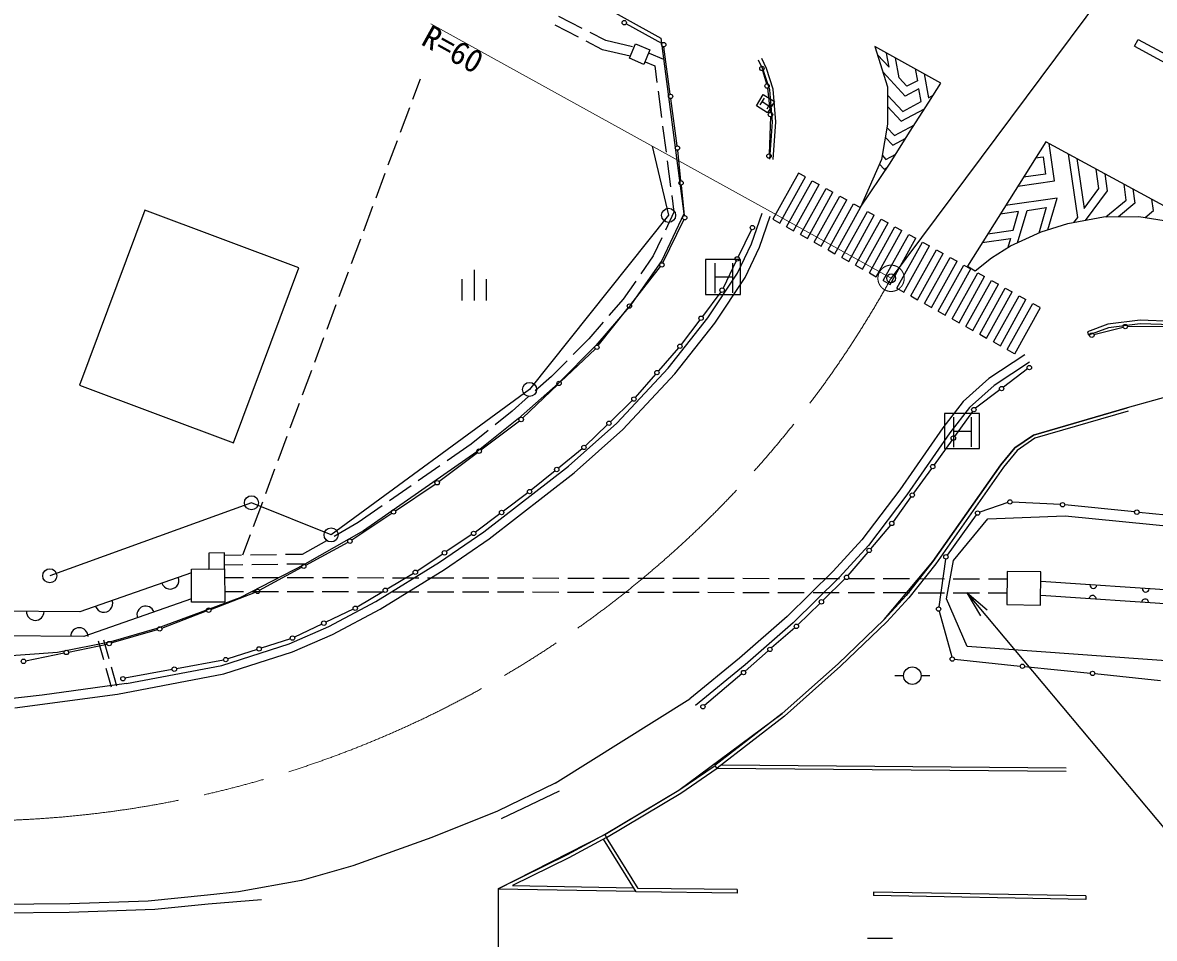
# Model space of a CAD drawing. Units: millimetres, scale not verified. Extents: x 40000 to 680000, y 20000 to 380000.
# Drawn here: x 282034 to 346605, y 267100 to 319334 of the extents above; entities that cross this region are included whole.
import ezdxf
from ezdxf.enums import TextEntityAlignment as Align

# ---------------------------------------------------------------- set-up
doc = ezdxf.new("R2010")
doc.units = ezdxf.units.MM
doc.header["$LTSCALE"] = 1000
doc.header["$PDMODE"] = 32
doc.header["$PDSIZE"] = 500
doc.linetypes.add('CHAIN', pattern=[18.5, 12, -1.5, 3.5, -1.5])
for name, color, linetype, lineweight in [('M-BGD', 7, 'Continuous', 25), ('M-BMK', 2, 'CHAIN', 13), ('M-BMK-ROW', 30, 'Continuous', 25), ('M-STR-HTXT', 7, 'Continuous', 13), ('M-STR-STRC', 7, 'Continuous', 25), ('M-STR-STRD', 7, 'Continuous', 25), ('引出線', 7, 'Continuous', 25)]:
    doc.layers.add(name, color=color, linetype=linetype, lineweight=lineweight)
doc.layers.add('M-OTRS', color=6, linetype='Continuous')
doc.styles.add('ＭＳ ゴシック', font='')
doc.styles.get('ＭＳ ゴシック').set_extended_font_data('MS Gothic')

# ---------------------------------------------------------------- blocks, each defined once
blk = doc.blocks.new('open_arrow')
at = {"color": 0, "linetype": 'Continuous', "lineweight": -2}
blk.add_lwpolyline([(7.5, 1.25), (0, 0), (7.5, -1.25)], dxfattribs=at)

msp = doc.modelspace()

# ---------------------------------------------------------------- linework, layer by layer
at = {"layer": 'M-BGD'}
for p, q in [((364118, 348374), (331582, 304751)), ((297785, 329964), (318442, 318454)), ((313965, 319005), (312632, 319694)), ((313741, 318501), (312408, 319190)), ((318501, 318140), (316471, 319273)), ((315304, 318312), (314409, 318775)), ((318442, 318454), (319761, 308434)), ((315113, 317792), (314185, 318272)), ((316700, 317424), (315113, 317792)), ((316824, 317960), (315304, 318312)), ((316651, 317302), (316998, 318130)), ((316998, 318130), (317826, 317783)), ((317826, 317783), (317479, 316955)), ((318985, 315253), (318626, 317955)), ((317479, 316955), (316651, 317302)), ((317557, 317098), (318097, 316863)), ((317777, 317602), (318602, 317243)), ((324287, 316646), (324028, 317196)), ((318097, 316863), (318222, 315915)), ((324250, 316600), (324473, 315841)), ((324661, 315507), (324287, 316646)), ((304708, 316103), (304275, 314944)), ((318287, 315419), (318483, 313932)), ((323898, 314587), (324285, 315229)), ((324285, 315229), (324928, 314841)), ((324523, 315597), (324688, 314215)), ((324808, 313677), (324661, 315507)), ((304100, 314475), (303576, 313070)), ((319377, 312302), (319018, 315005)), ((324540, 314199), (323898, 314587)), ((324336, 315023), (324104, 314637)), ((324220, 314830), (324605, 314598)), ((324722, 314790), (324489, 314405)), ((324928, 314841), (324540, 314199)), ((324698, 313966), (324621, 311848)), ((318548, 313436), (318744, 311949)), ((324656, 311540), (324808, 313677)), ((303401, 312601), (302877, 311196)), ((319590, 310317), (319407, 312054)), ((318809, 311453), (319005, 309966)), ((302703, 310727), (302178, 309322)), ((319799, 308331), (319616, 310068)), ((319070, 309470), (319195, 308523)), ((302004, 308854), (301479, 307448)), ((289012, 308645), (285272, 298663)), ((297798, 305353), (289012, 308645)), ((319761, 308434), (318495, 305759)), ((319195, 308523), (318713, 307505)), ((323617, 306724), (324221, 308466)), ((301305, 306980), (300780, 305574)), ((318499, 307053), (318017, 306036)), ((322830, 305036), (323617, 306724)), ((318495, 305759), (316739, 303231)), ((318017, 306036), (317303, 305007)), ((294057, 295371), (297798, 305353)), ((300606, 305106), (300081, 303700)), ((307807, 303480), (307807, 305230)), ((321124, 302493), (322830, 305036)), ((307107, 303480), (307107, 304705)), ((308507, 303480), (308507, 304705)), ((317018, 304597), (316304, 303568)), ((316304, 303568), (315486, 302620)), ((299907, 303232), (299382, 301827)), ((316739, 303231), (314744, 300919)), ((315159, 302242), (314341, 301294)), ((318857, 299632), (321124, 302493)), ((342782, 301695), (342851, 301508)), ((343997, 301932), (342851, 301508)), ((343157, 301538), (344825, 301968)), ((345795, 302154), (343997, 301932)), ((345071, 302001), (347413, 302024)), ((347623, 302088), (345795, 302154)), ((299208, 301358), (298684, 299953)), ((314744, 300919), (312582, 298757)), ((314341, 301294), (313450, 300402)), ((313096, 300049), (312205, 299158)), ((315933, 296485), (318857, 299632)), ((339484, 299975), (337467, 298637)), ((298509, 299484), (297985, 298079)), ((312205, 299158), (311272, 298331)), ((285272, 298663), (294057, 295371)), ((312582, 298757), (310320, 296753)), ((337467, 298637), (336059, 297388)), ((349260, 298536), (345060, 297365)), ((310898, 298000), (309966, 297174)), ((297810, 297610), (297286, 296205)), ((309966, 297174), (308986, 296386)), ((336059, 297388), (334944, 295934)), ((345060, 297365), (339705, 295809)), ((345116, 297173), (339792, 295626)), ((310320, 296753), (307947, 294845)), ((313178, 294036), (315933, 296485)), ((308596, 296073), (307617, 295286)), ((334944, 295934), (332490, 292397)), ((339705, 295809), (338645, 295081)), ((297111, 295736), (296587, 294331)), ((307617, 295286), (306249, 294335)), ((339792, 295626), (338782, 294932)), ((307947, 294845), (301479, 290350)), ((338645, 295081), (337841, 294102)), ((338782, 294932), (338001, 293981)), ((296412, 293863), (295888, 292457)), ((305838, 294050), (304606, 293194)), ((308352, 290298), (313178, 294036)), ((337841, 294102), (333974, 288590)), ((338001, 293981), (334134, 288470)), ((304196, 292908), (302964, 292052)), ((295713, 291989), (295189, 290583)), ((332490, 292397), (330289, 289508)), ((338245, 291956), (336639, 291402)), ((341241, 291844), (338488, 291991)), ((302553, 291767), (301185, 290816)), ((336447, 291260), (334783, 288963)), ((345479, 291423), (341491, 291825)), ((349717, 290997), (345728, 291398)), ((301185, 290816), (299803, 290031)), ((335138, 288653), (337111, 291024)), ((337111, 291024), (341519, 291199)), ((341519, 291199), (361187, 289237)), ((295014, 290115), (294581, 288955)), ((301479, 290350), (298136, 288451)), ((305825, 288558), (308352, 290298)), ((299369, 289784), (297987, 288999)), ((330289, 289508), (328639, 287703)), ((293544, 289092), (292650, 289079)), ((292650, 289079), (292664, 288157)), ((293558, 288171), (293544, 289092)), ((294526, 288954), (293564, 288942)), ((296526, 288980), (295026, 288961)), ((297987, 288999), (297026, 288987)), ((334692, 288738), (334312, 286007)), ((334754, 286460), (335138, 288653)), ((291661, 288167), (293558, 288171)), ((291665, 286274), (291661, 288167)), ((292664, 288157), (293558, 288171)), ((293558, 288171), (293561, 286277)), ((294604, 288405), (293571, 288392)), ((294439, 286549), (298136, 288451)), ((296603, 288431), (295104, 288412)), ((298136, 288451), (297103, 288438)), ((302191, 286311), (305825, 288558)), ((333974, 288590), (332435, 286654)), ((334134, 288470), (332588, 286524)), ((338214, 288029), (338191, 286138)), ((340135, 288006), (338214, 288029)), ((340112, 286115), (340135, 288006)), ((291661, 287950), (285294, 285718)), ((293559, 287689), (294634, 287687)), ((295134, 287687), (296634, 287684)), ((297134, 287683), (298634, 287680)), ((299134, 287679), (300634, 287677)), ((301134, 287676), (302634, 287673)), ((303134, 287672), (304634, 287670)), ((305134, 287669), (306634, 287666)), ((307134, 287665), (308634, 287663)), ((309134, 287662), (310634, 287659)), ((311134, 287658), (312634, 287655)), ((313134, 287655), (314634, 287652)), ((315134, 287651), (316634, 287648)), ((317134, 287647), (318634, 287645)), ((319134, 287644), (320634, 287641)), ((321134, 287640), (322634, 287638)), ((323134, 287637), (324634, 287634)), ((325134, 287633), (326634, 287631)), ((328639, 287703), (325995, 285100)), ((327134, 287630), (328634, 287627)), ((329134, 287626), (330634, 287623)), ((331134, 287623), (332634, 287620)), ((333134, 287619), (334634, 287616)), ((335134, 287615), (336634, 287613)), ((337134, 287612), (338209, 287610)), ((362081, 285966), (340129, 287462)), ((293560, 286889), (294630, 286887)), ((295130, 286887), (296630, 286884)), ((297130, 286883), (298630, 286880)), ((299130, 286879), (300630, 286877)), ((301130, 286876), (302630, 286873)), ((303130, 286872), (304630, 286870)), ((305130, 286869), (306630, 286866)), ((307130, 286865), (308630, 286863)), ((309130, 286862), (310630, 286859)), ((311130, 286858), (312630, 286855)), ((313130, 286855), (314630, 286852)), ((315130, 286851), (316630, 286848)), ((317130, 286847), (318630, 286845)), ((319130, 286844), (320630, 286841)), ((321130, 286840), (322630, 286838)), ((323130, 286837), (324630, 286834)), ((325130, 286833), (326630, 286831)), ((327130, 286830), (328630, 286827)), ((329130, 286826), (330630, 286823)), ((331130, 286823), (332630, 286820)), ((333130, 286819), (334630, 286816)), ((335130, 286815), (336630, 286813)), ((337130, 286812), (338199, 286810)), ((291664, 286468), (285526, 284316)), ((289700, 284796), (294439, 286549)), ((293561, 286277), (291665, 286274)), ((299505, 284885), (302191, 286311)), ((332435, 286654), (331195, 285295)), ((332588, 286524), (331339, 285156)), ((335930, 283756), (334754, 286460)), ((338191, 286138), (340112, 286115)), ((361815, 285182), (340130, 286660)), ((285294, 285718), (270672, 285852)), ((334328, 285762), (335041, 283151)), ((287079, 284030), (289700, 284796)), ((297250, 283907), (299505, 284885)), ((325995, 285100), (323255, 282694)), ((331195, 285295), (328570, 282765)), ((331339, 285156), (328706, 282618)), ((285526, 284316), (270316, 284455)), ((286642, 284134), (286947, 283062)), ((284025, 283426), (287079, 284030)), ((286659, 282980), (286353, 284052)), ((293396, 282672), (297250, 283907)), ((361032, 281936), (335930, 283756)), ((279716, 283104), (284025, 283426)), ((335199, 283018), (338952, 282634)), ((287101, 281427), (286796, 282499)), ((287084, 282581), (287389, 281509)), ((287956, 281647), (293396, 282672)), ((323255, 282694), (320423, 280375)), ((328570, 282765), (325365, 279925)), ((328706, 282618), (325493, 279771)), ((339201, 282609), (342954, 282225)), ((343202, 282200), (346956, 281816)), ((287956, 281647), (283155, 280966)), ((332292, 282083), (331792, 282083)), ((333292, 282092), (333792, 282100)), ((283155, 280966), (280108, 280641)), ((325365, 279925), (321531, 276958)), ((325493, 279771), (321653, 276800)), ((319472, 275546), (321540, 276965)), ((319580, 275378), (321653, 276800)), ((321653, 276800), (321531, 276958)), ((321653, 276800), (341571, 276633)), ((321909, 276997), (341573, 276833)), ((312640, 275506), (309344, 273915)), ((315240, 273031), (319472, 275546)), ((315342, 272859), (319580, 275378)), ((315243, 273033), (313104, 271869)), ((315342, 272859), (313196, 271691)), ((317042, 269752), (315172, 272753)), ((315243, 273033), (315342, 272859)), ((317154, 269951), (315342, 272859)), ((313104, 271869), (309162, 269923)), ((313196, 271691), (309990, 270109)), ((309162, 269923), (317021, 269786)), ((309990, 270109), (316895, 269988)), ((322797, 269880), (317154, 269951)), ((295668, 269294), (292626, 269047)), ((322794, 269680), (317042, 269752)), ((322797, 269880), (322794, 269680)), ((330587, 269741), (330584, 269541)), ((342694, 269325), (330584, 269541)), ((342698, 269525), (330587, 269741)), ((342698, 269525), (342694, 269325)), ((289585, 268748), (284686, 268568)), ((292626, 269047), (289585, 268748)), ((284686, 268568), (276742, 268523)), ((331657, 267102), (330232, 267101))]:
    msp.add_line(p, q, dxfattribs=at)
for centre, radius in [((316362, 319334), 125), ((318610, 318079), 125), ((318610, 318079), 125), ((324215, 316720), 125), ((324508, 315721), 125), ((319002, 315129), 125), ((324703, 314091), 125), ((319394, 312179), 125), ((324617, 311724), 125), ((319603, 310193), 125), ((343036, 301507), 125), ((344946, 302000), 125), ((338363, 291997), 125), ((341366, 291837), 125), ((336521, 291361), 125), ((345604, 291411), 125), ((334709, 288862), 125), ((334295, 285883), 125), ((335074, 283030), 125), ((332792, 282084), 500), ((339076, 282621), 125), ((343078, 282212), 125)]:
    msp.add_circle(centre, radius, dxfattribs=at)
for centre, radius, start, end in [((290447, 287524), 500, 199.31668, 19.31668), ((343122, 287258), 200, 176.10042, 356.10042), ((346115, 287054), 200, 176.10042, 356.10042), ((286672, 286201), 500, 199.31668, 19.31668), ((289057, 285554), 500, 19.31668, 199.31668), ((343083, 286459), 200, 356.10042, 176.10042), ((346076, 286255), 200, 356.10042, 176.10042), ((282754, 285741), 500, 179.47681, 359.47681), ((285268, 284318), 500, 359.47681, 179.47681)]:
    msp.add_arc(centre, radius, start, end, dxfattribs=at)
at = {"layer": 'M-BMK'}
msp.add_circle((331582, 304751), 750, dxfattribs=at)
msp.add_arc((279082, 333798), 60000, 269.92532, 331.04508, dxfattribs=at)
at = {"layer": 'M-BMK-ROW'}
msp.add_line((309162, 269923), (309165, 266284), dxfattribs=at)
for points in [[(317955, 312290), (318891, 308343), (310958, 298411), (299630, 290115), (295086, 291949), (283582, 287784)], [(309162, 269923), (315243, 273033), (319472, 275546), (325365, 279925), (328570, 282765), (331195, 285295), (333974, 288590), (337841, 294102), (338645, 295081), (339705, 295809), (345060, 297365)]]:
    msp.add_lwpolyline(points, dxfattribs=at)
for centre in [(318891, 308343), (310958, 298411), (295086, 291949), (299630, 290115), (283582, 287784)]:
    msp.add_circle(centre, 400, dxfattribs=at)
at = {"layer": 'M-OTRS'}
msp.add_point((331582, 304751), dxfattribs=at)
at = {"layer": 'M-STR-HTXT'}
msp.add_line((331582, 304751), (305332, 319274), dxfattribs=at)
at = {"layer": 'M-STR-STRC'}
for p, q in [((330656, 317968), (331388, 315670)), ((334428, 315884), (330656, 317968)), ((324473, 316720), (324209, 317281)), ((330806, 317499), (331469, 316791)), ((331469, 316791), (331321, 317601)), ((332036, 316186), (331830, 317320)), ((324858, 315547), (324473, 316720)), ((331123, 316502), (332395, 315145)), ((332960, 316695), (333083, 316019)), ((333469, 316414), (333718, 315053)), ((332488, 315703), (332036, 316186)), ((333083, 316019), (332488, 315703)), ((333728, 314804), (334428, 315884)), ((325009, 313678), (324858, 315547)), ((331388, 315670), (331374, 313545)), ((331385, 315196), (332250, 314273)), ((333168, 315555), (332395, 315145)), ((333301, 314831), (333168, 315555)), ((333718, 315053), (333979, 315192)), ((331380, 314543), (332157, 313714)), ((332250, 314273), (333301, 314831)), ((332643, 313087), (333728, 314804)), ((332157, 313714), (333485, 314419)), ((324855, 311526), (325009, 313678)), ((331374, 313545), (331033, 311519)), ((331343, 313361), (331770, 312905)), ((331770, 312905), (332911, 313511)), ((331249, 312803), (331676, 312346)), ((331531, 311324), (332643, 313087)), ((331676, 312346), (332427, 312745)), ((340408, 312545), (335938, 305435)), ((349552, 307581), (340408, 312545)), ((340905, 310316), (340596, 312443)), ((331033, 311519), (329836, 308805)), ((329836, 308805), (331531, 311324)), ((330923, 311270), (331196, 310978)), ((331075, 311766), (331289, 311537)), ((331289, 311537), (331854, 311837)), ((339830, 311625), (340251, 311687)), ((340251, 311687), (340395, 310697)), ((341693, 311847), (342218, 308226)), ((342187, 311579), (342599, 308736)), ((326299, 310751), (324838, 308121)), ((326693, 310532), (326299, 310751)), ((331196, 310978), (331355, 311062)), ((340395, 310697), (339131, 310514)), ((343445, 309869), (343283, 310984)), ((343777, 310716), (343917, 309750)), ((325231, 307902), (326693, 310532)), ((325625, 307684), (327086, 310314)), ((326018, 307465), (327479, 310095)), ((327086, 310314), (327479, 310095)), ((338816, 310013), (340905, 310316)), ((345005, 309216), (344874, 310121)), ((326411, 307246), (327873, 309876)), ((326805, 307028), (328266, 309658)), ((327198, 306809), (328660, 309439)), ((327873, 309876), (328266, 309658)), ((328660, 309439), (329053, 309221)), ((341060, 309328), (338117, 308902)), ((340528, 307517), (341060, 309328)), ((342599, 308736), (343445, 309869)), ((343917, 309750), (342651, 308054)), ((345367, 309853), (345487, 309030)), ((327592, 306591), (329053, 309221)), ((327985, 306372), (329446, 309002)), ((328378, 306154), (329840, 308784)), ((329446, 309002), (329840, 308784)), ((339342, 308624), (340430, 308782)), ((340430, 308782), (340005, 307334)), ((343829, 308250), (345005, 309216)), ((345487, 309030), (344552, 308262)), ((346557, 308615), (346464, 309257)), ((318562, 305629), (319758, 308094)), ((324081, 306536), (324693, 308302)), ((324838, 308121), (325231, 307902)), ((328772, 305935), (330233, 308565)), ((329165, 305717), (330626, 308347)), ((329558, 305498), (331020, 308128)), ((330233, 308565), (330626, 308347)), ((331020, 308128), (331413, 307909)), ((338852, 308553), (337803, 308401)), ((338542, 307498), (338852, 308553)), ((338801, 306783), (339342, 308624)), ((341664, 307873), (343708, 308248)), ((342218, 308226), (342000, 307935)), ((343708, 308248), (345716, 308281)), ((345716, 308281), (347879, 307935)), ((346080, 308223), (346557, 308615)), ((323613, 307533), (322860, 305972)), ((325625, 307684), (326018, 307465)), ((329952, 305279), (331413, 307909)), ((330345, 305061), (331806, 307691)), ((330738, 304842), (332200, 307472)), ((331806, 307691), (332200, 307472)), ((337104, 307290), (338542, 307498)), ((338397, 306599), (340139, 307395)), ((340139, 307395), (341664, 307873)), ((326411, 307246), (326805, 307028)), ((327198, 306809), (327592, 306591)), ((331132, 304624), (332593, 307254)), ((331525, 304405), (332986, 307035)), ((331918, 304187), (333380, 306817)), ((332593, 307254), (332986, 307035)), ((333380, 306817), (333773, 306598)), ((336789, 306789), (338403, 307023)), ((338403, 307023), (338252, 306509)), ((323267, 304790), (324081, 306536)), ((327985, 306372), (328378, 306154)), ((332312, 303968), (333773, 306598)), ((332705, 303749), (334167, 306379)), ((333099, 303531), (334560, 306161)), ((334167, 306379), (334560, 306161)), ((337307, 305928), (338397, 306599)), ((322999, 305827), (320999, 305827)), ((320999, 305827), (320999, 303827)), ((321539, 303912), (321539, 305612)), ((322751, 305747), (321998, 304187)), ((322530, 305622), (322530, 303918)), ((322999, 303827), (322999, 305827)), ((328772, 305935), (329165, 305717)), ((329558, 305498), (329952, 305279)), ((333492, 303312), (334953, 305942)), ((333885, 303094), (335347, 305724)), ((334279, 302875), (335740, 305505)), ((334953, 305942), (335347, 305724)), ((335740, 305505), (336133, 305287)), ((335938, 305435), (336384, 305177)), ((336384, 305177), (337307, 305928)), ((316731, 303265), (318430, 305419)), ((321528, 302198), (323267, 304790)), ((321539, 304827), (322530, 304827)), ((330345, 305061), (330738, 304842)), ((334672, 302657), (336133, 305287)), ((335065, 302438), (336527, 305068)), ((335459, 302219), (336920, 304850)), ((336527, 305068), (336920, 304850)), ((331132, 304624), (331525, 304405)), ((331918, 304187), (332312, 303968)), ((335852, 302001), (337313, 304631)), ((336245, 301782), (337707, 304412)), ((336639, 301564), (338100, 304194)), ((337313, 304631), (337707, 304412)), ((338100, 304194), (338493, 303975)), ((321868, 303975), (320816, 302575)), ((320999, 303827), (322999, 303827)), ((332705, 303749), (333099, 303531)), ((337032, 301345), (338493, 303975)), ((337425, 301127), (338887, 303757)), ((337819, 300908), (339280, 303538)), ((338887, 303757), (339280, 303538)), ((314878, 300916), (316577, 303069)), ((333492, 303312), (333885, 303094)), ((334279, 302875), (334672, 302657)), ((338212, 300690), (339674, 303320)), ((338649, 300447), (340110, 303077)), ((339674, 303320), (340067, 303101)), ((319237, 299306), (321528, 302198)), ((320666, 302375), (319613, 300976)), ((335065, 302438), (335459, 302219)), ((345786, 302355), (343949, 302128)), ((347641, 302288), (345786, 302355)), ((335852, 302001), (336245, 301782)), ((336639, 301564), (337032, 301345)), ((343949, 302128), (342782, 301695)), ((337425, 301127), (337819, 300908)), ((312729, 298843), (314710, 300731)), ((319456, 300781), (318305, 299464)), ((339208, 300391), (337161, 299035)), ((338212, 300690), (338606, 300471)), ((316283, 296127), (319237, 299306)), ((318141, 299276), (316990, 297958)), ((337161, 299035), (335691, 297730)), ((339373, 299583), (337989, 298535)), ((310568, 296783), (312548, 298671)), ((337790, 298384), (336406, 297335)), ((316818, 297777), (315573, 296572)), ((335691, 297730), (334540, 296228)), ((336629, 297040), (334629, 297040)), ((334629, 297040), (334629, 295040)), ((336233, 297158), (335208, 295736)), ((336629, 295040), (336629, 297040)), ((308180, 294967), (310377, 296622)), ((315393, 296398), (314148, 295193)), ((335170, 295125), (335170, 296825)), ((336161, 296836), (336161, 295131)), ((313498, 293651), (316283, 296127)), ((334540, 296228), (332086, 292692)), ((335170, 296040), (336161, 296040)), ((335062, 295533), (334036, 294110)), ((305784, 293161), (307981, 294816)), ((313962, 295027), (312606, 293925)), ((334629, 295040), (336629, 295040)), ((333890, 293908), (332865, 292489)), ((308647, 289894), (313498, 293651)), ((312412, 293767), (311056, 292665)), ((303300, 291491), (305580, 293017)), ((310859, 292511), (309463, 291467)), ((332086, 292692), (329905, 289828)), ((332719, 292287), (331695, 290869)), ((300812, 289827), (303092, 291352)), ((309263, 291317), (307867, 290273)), ((331541, 290672), (330412, 289327)), ((307663, 290129), (306207, 289160)), ((298184, 288386), (300598, 289698)), ((306098, 288139), (308647, 289894)), ((329905, 289828), (328279, 288050)), ((305999, 289021), (304543, 288053)), ((330251, 289136), (329123, 287791)), ((295551, 286954), (297965, 288266)), ((302440, 285877), (306098, 288139)), ((328279, 288050), (325654, 285466)), ((304332, 287919), (302831, 287022)), ((328953, 287608), (327701, 286385)), ((292763, 285866), (295324, 286849)), ((302617, 286894), (301116, 285996)), ((327522, 286210), (326270, 284986)), ((289969, 284793), (292530, 285776)), ((300896, 285878), (299332, 285133)), ((299722, 284434), (302440, 285877)), ((325654, 285466), (322932, 283075)), ((299107, 285026), (297543, 284281)), ((326087, 284817), (324767, 283664)), ((287091, 283949), (289732, 284714)), ((297311, 284189), (295646, 283652)), ((297426, 283439), (299722, 284434)), ((284649, 283434), (286849, 283889)), ((295408, 283576), (293743, 283039)), ((324579, 283499), (323260, 282347)), ((282204, 282928), (284404, 283383)), ((293501, 282978), (290811, 282479)), ((293519, 282186), (297426, 283439)), ((322932, 283075), (320106, 280762)), ((287455, 281029), (293519, 282186)), ((290565, 282433), (287874, 281934)), ((323070, 282184), (320941, 280391)), ((281590, 280255), (287455, 281029)), ((312422, 275956), (320106, 280762)), ((312422, 275956), (309127, 274365)), ((309127, 274365), (305385, 272862)), ((305385, 272862), (300877, 271231)), ((300877, 271231), (297939, 270402)), ((297939, 270402), (294353, 269750)), ((292585, 269560), (289196, 269230)), ((294353, 269750), (292585, 269560)), ((284726, 269078), (276791, 268981)), ((289196, 269230), (284726, 269078))]:
    msp.add_line(p, q, dxfattribs=at)
for centre in [(319812, 308207), (323668, 307645), (318507, 305517), (322805, 305860), (321943, 304074), (316654, 303167), (320741, 302475), (314801, 300818), (319538, 300876), (339472, 299659), (318223, 299370), (312639, 298757), (337889, 298459), (316908, 297864), (336306, 297260), (310477, 296697), (315483, 296485), (335135, 295634), (314059, 295106), (308080, 294892), (312509, 293846), (333963, 294009), (305684, 293086), (310959, 292586), (332792, 292388), (303196, 291422), (309363, 291392), (331621, 290767), (307767, 290198), (300708, 289758), (330332, 289231), (306103, 289091), (298075, 288326), (304439, 287983), (329042, 287695), (295441, 286894), (302724, 286958), (301009, 285932), (327611, 286297), (292647, 285821), (289852, 284748), (299219, 285080), (326181, 284899), (297430, 284227), (284526, 283409), (286971, 283914), (295527, 283614), (324673, 283582), (282082, 282903), (293624, 283001), (290688, 282456), (323166, 282264), (287752, 281911), (320846, 280310)]:
    msp.add_circle(centre, 125, dxfattribs=at)
at = {"layer": 'M-STR-STRD'}
for p, q in [((345474, 317985), (345690, 318380)), ((345690, 318380), (351055, 315446)), ((345474, 317985), (350842, 315050))]:
    msp.add_line(p, q, dxfattribs=at)
at = {"layer": '引出線'}
msp.add_lwpolyline([(335910, 286814), (350000, 270000), (375000, 270000)], dxfattribs=at)

# ---------------------------------------------------------------- block references
at = {"layer": '引出線', "xscale": 200, "yscale": 200, "rotation": 310}
msp.add_blockref('open_arrow', (335910, 286814), dxfattribs=at)

# ---------------------------------------------------------------- texts
at = {"layer": 'M-STR-HTXT', "style": 'ＭＳ ゴシック'}
msp.add_text('R=60', height=1320, rotation=331.045, dxfattribs=at).set_placement((305332, 319274), align=Align.TOP_LEFT)

doc.saveas('drawing.dxf')
